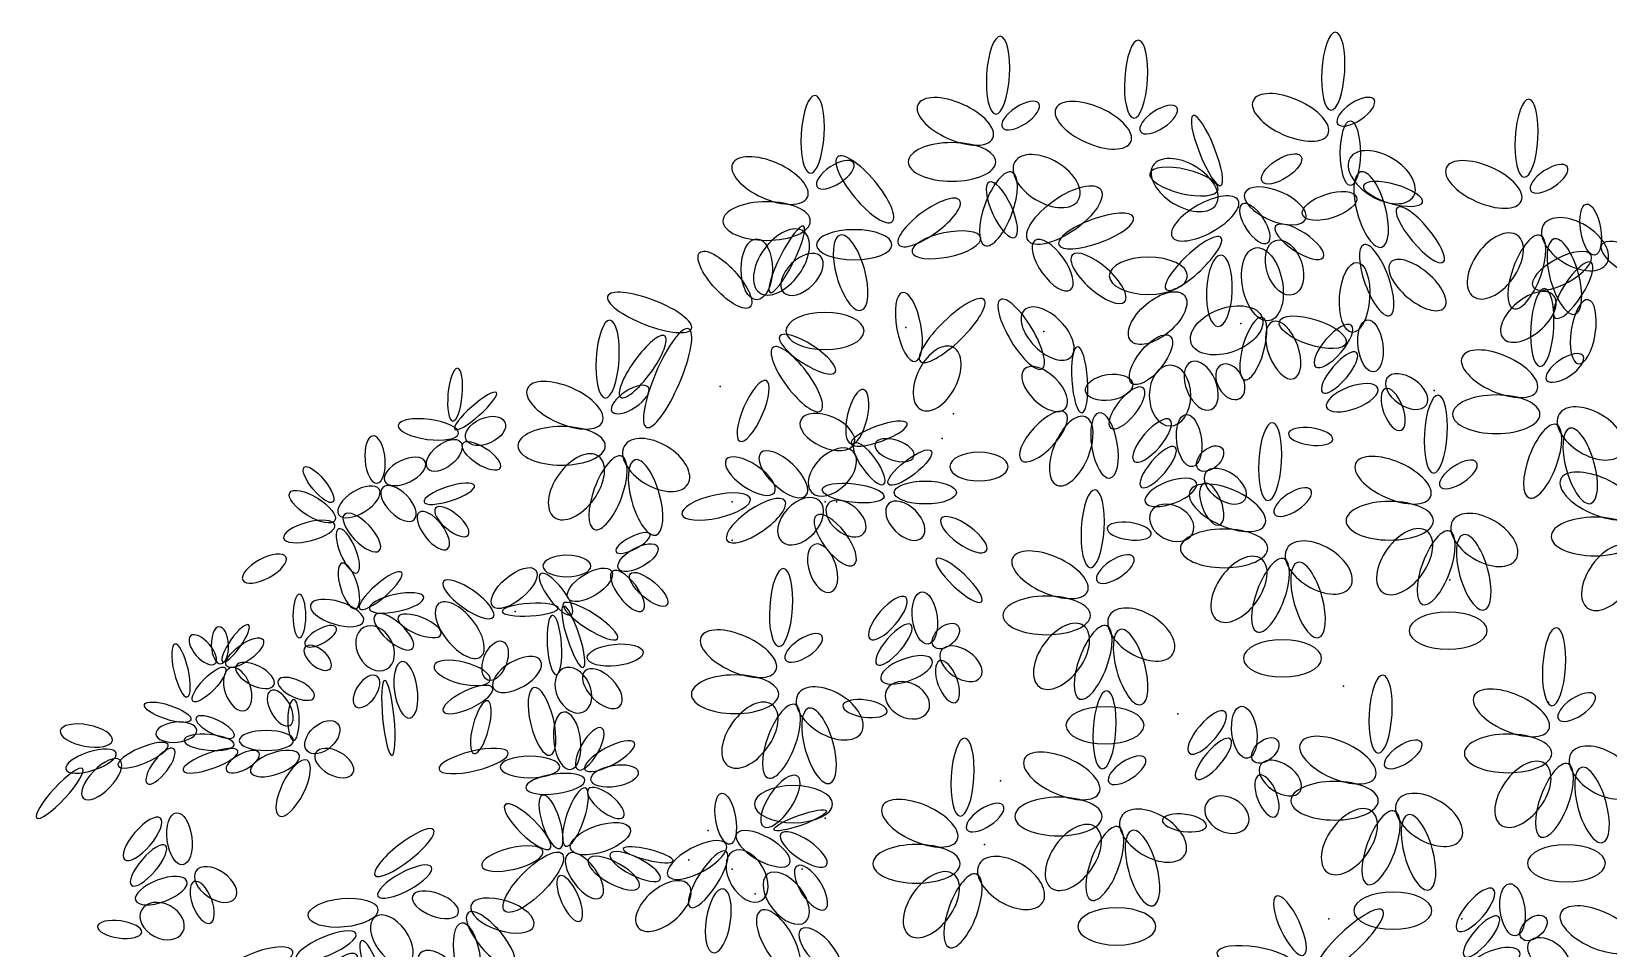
# Model space of a CAD drawing. Header units: millimetres. Extents: x 454 to 24074, y 929 to 15016.
# Drawn here: x 15132 to 16631, y 8217 to 9088 of the extents above; entities that cross this region are included whole.
import ezdxf

# ---------------------------------------------------------------- set-up
doc = ezdxf.new("R2010")
doc.units = ezdxf.units.MM
doc.layers.add('cadblocksdwg.com', color=255, linetype='Continuous')

# ---------------------------------------------------------------- blocks, each defined once
blk = doc.blocks.new('E5X', base_point=(194.294003, 228.141865))
blk.add_circle((194.984178, 228.141865), 0.690175)
blk = doc.blocks.new('Trees side 013_cad-block.com')
at = {"color": 0}
for p in [(-535.3, 5414.6), (-278.1, 5407.3), (89.4, 5422), (-880.7, 5304.4), (449.5, 5297.1), (-445.9, 5254), (-467.3, 5207.6), (-858.6, 5089.7), (-685.3, 5089.7), (-663.9, 5089.7), (-858.6, 5018.2), (478.9, 4944.4), (-1262.8, 4885.7), (280.4, 4746.1), (662.6, 4716.7), (-28.2, 4694.6), (-358.9, 4569.8), (-685.3, 4500.4), (-903.3, 4477.2), (-388.3, 4451.6), (-939.5, 4422.8), (-858.6, 4405.7), (-728.2, 4405.7), (-815.8, 4359.3), (253.3, 4313.1), (500.9, 4312.6)]:
    blk.add_point(p, dxfattribs=at)
for p, xscale, yscale, zscale, rotation in [((257.1, 5819.3), 105.4275587156292, -30.91745583561988, 105.4275587156292, 86.54872899999161), ((-367.6, 5812), 105.4275587156292, -30.91745583561988, 105.4275587156292, 86.54872899999161), ((-110.3, 5804.6), 105.4275587156292, -30.91745583561988, 105.4275587156292, 86.54872899999161), ((-713, 5701.8), 105.4275587156292, -30.91745583561988, 105.4275587156292, 86.54872899999161), ((-372.9, 5767.5), 110.7882853087476, -50.24082354750135, 110.7882853087476, 155.9976839999949), ((-115.7, 5760.2), 110.7882853087476, -50.24082354750135, 110.7882853087476, 155.9976839999949), ((251.7, 5774.9), 110.7882853087476, -50.24082354750135, 110.7882853087476, 155.9976839999949), ((269.6, 5794.2), 58.96794431248935, -25.12041177375067, 58.96794431248935, 33.50750200001044), ((-355.1, 5786.9), 58.96794431248935, -25.12041177375067, 58.96794431248935, 33.50750200001044), ((-97.8, 5779.5), 58.96794431248935, -25.12041177375067, 58.96794431248935, 33.50750200001044), ((617.2, 5694.4), 105.4275587156292, -30.91745583561988, 105.4275587156292, 86.54872899999161), ((52.1, 5678.9), 101.8537570575145, -21.25574787374717, 101.8537570575145, 111.6192300000052), ((293.3, 5678.9), 87.55850221313267, 27.05274372375243, 87.55850221313267, 90), ((292.8, 5730.4), 100.0668321224918, -57.9701995593723, 100.0668321224918, 328.8326159999966), ((-718.3, 5657.3), 110.7882853087476, -50.24082354750135, 110.7882853087476, 155.9976839999949), ((-700.5, 5676.7), 58.96794431248935, -25.12041177375067, 58.96794431248935, 33.50750200001044), ((-560.8, 5611.3), 114.362135178762, -34.78211973562338, 114.362135178762, 129.8702280000022), ((-367.6, 5723.1), 117.9359368368614, -52.1731554975031, 117.9359368368614, 180), ((-331.8, 5723.1), 100.0668321224918, -57.9701995593723, 100.0668321224918, 328.8326159999966), ((-74.6, 5715.7), 100.0668321224918, -57.9701995593723, 100.0668321224918, 328.8326159999966), ((128.9, 5686.6), 62.54179418249657, 27.05274372375243, 62.54179418249657, 32.97681300000662), ((611.8, 5650), 110.7882853087476, -50.24082354750135, 110.7882853087476, 155.9976839999949), ((-337.2, 5703.8), 105.4275587156161, -38.64678363562689, 105.4275587156161, 249.7008070000023), ((46.7, 5671.2), 94.70610552937296, -32.84978778562163, 94.70610552937296, 166.4875659999986), ((351.8, 5564.3), 105.4275587156164, -38.64678363562689, 105.4275587156164, 105.6541280000036), ((629.7, 5669.3), 58.96794431248935, -25.12041177375067, 58.96794431248935, 33.50750200001044), ((-332.1, 5582.3), 82.19777561999699, -27.05274372375243, 82.19777561999699, 114.8143589999959), ((-307.1, 5576.5), 119.7228617718677, 48.3084915974996, 119.7228617718677, 35.10345100000395), ((84.2, 5651.9), 101.8537570574895, -40.57911558562864, 101.8537570574895, 209.0802760000054), ((96.8, 5665.4), 89.34537893624454, -40.57911558562864, 89.34537893624454, 336.8061149999954), ((204, 5624.8), 76.83704902686064, 32.84978778562163, 76.83704902686064, 17.8754990000113), ((318.3, 5678.9), 82.19777562001966, 27.05274372375243, 82.19777562001966, 344.0580370000016), ((-713, 5612.9), 117.9359368368614, -52.1731554975031, 117.9359368368614, 180), ((-548.3, 5568.8), 101.8537570574988, -32.84978778562163, 101.8537570574988, 36.10355999999916), ((91.4, 5644.1), 62.54179418248668, -27.05274372375243, 62.54179418248668, 303.5807599999949), ((380.9, 5638.3), 96.49303046437112, -27.05274372375243, 96.49303046437112, 309.9870960000016), ((749, 5549.5), 69.68939749874102, 27.05274372375243, 69.68939749874102, 99.42396100000668), ((-725.5, 5593.6), 101.8537570575128, -57.9701995593723, 101.8537570575128, 234.1064379999927), ((-249.9, 5568.8), 107.2144836506285, -32.84978778562163, 107.2144836506285, 20.16644700000482), ((153.9, 5603.6), 76.83704902686655, -27.05274372375243, 76.83704902686655, 326.645658000003), ((652.9, 5605.5), 100.0668321224918, -57.9701995593723, 100.0668321224918, 328.8326159999966), ((-787.8, 5479.9), 100.0668321225012, -19.32341592374542, 100.0668321225012, 63.31703999998876), ((-560.8, 5568.8), 101.8537570574972, -40.57911558562864, 101.8537570574972, 180), ((-618.3, 5446.7), 105.4275587156164, -38.64678363562689, 105.4275587156164, 105.6541280000036), ((-523.3, 5555.2), 94.7061055293901, -32.84978778562163, 94.7061055293901, 11.78780600000329), ((-294.6, 5576.5), 82.19777561999503, -34.78211973562338, 82.19777561999503, 305.8027490000023), ((52.1, 5582.3), 101.8537570574991, -27.05274372375243, 101.8537570574991, 223.416961000001), ((153.9, 5576.5), 76.83704902687812, 48.3084915974996, 76.83704902687812, 288.3639600000004), ((604.7, 5586.2), 101.8537570575128, -57.9701995593723, 101.8537570575128, 234.1064379999927), ((647.6, 5586.2), 105.4275587156161, -38.64678363562689, 105.4275587156161, 249.7008070000023), ((711.9, 5439.4), 105.4275587156164, -38.64678363562689, 105.4275587156164, 105.6541280000036), ((761.5, 5568.8), 82.19777561999935, -32.84978778562163, 82.19777561999935, 330.5682179999954), ((-825.3, 5452.8), 100.0668321224788, 34.78211973562338, 100.0668321224788, 132.7607359999955), ((-812.8, 5466.4), 82.19777561999763, 42.51149574749434, 82.19777561999763, 90), ((-762.7, 5479.9), 69.68939749875997, -40.57911558562864, 69.68939749875997, 44.42148600000014), ((-224.9, 5549.5), 94.70610552935746, -34.78211973562338, 94.70610552935746, 318.4176069999947), ((116.4, 5563), 100.0668321224968, 54.10548744750486, 100.0668321224968, 280.9364140000049), ((318.3, 5568.8), 101.8537570575007, -32.84978778562163, 101.8537570575007, 290.1231190000082), ((368.4, 5535.9), 94.70610552936658, -42.51149574749434, 94.70610552936658, 319.7586579999945), ((741.8, 5549.5), 89.34537893623907, -34.78211973562338, 89.34537893623907, 208.3998080000044), ((-10.3, 5510.9), 105.4275587156326, -50.24082354750135, 105.4275587156326, 180), ((52.1, 5549.5), 96.4930304643649, -34.78211973562338, 96.4930304643649, 267.6289550000109), ((305.8, 5535.9), 94.70610552937322, 40.57911558562864, 94.70610552937322, 266.0077120000021), ((741.8, 5535.9), 89.34537893625793, -27.05274372375243, 89.34537893625793, 237.2922670000008), ((-934.3, 5412.3), 121.5097384950078, -34.78211973562338, 121.5097384950078, 158.784269999999), ((-15.8, 5474.1), 94.70610552938419, 48.3084915974996, 94.70610552938419, 220.066486999993), ((672.1, 5474.1), 89.34537893625344, -48.3084915974996, 89.34537893625344, 220.1922549999919), ((-541.2, 5479.9), 94.70610552936863, -32.84978778562163, 94.70610552936863, 280.4783159999946), ((-389.3, 5466.4), 119.7228617718896, -32.84978778562163, 119.7228617718896, 224.1415849999973), ((-358.9, 5466.4), 109.0014085856186, -32.84978778562163, 109.0014085856186, 301.1282209999985), ((-314.2, 5447), 89.34537893626371, -48.3084915974996, 89.34537893626371, 314.6905090000057), ((128.9, 5433.5), 101.8537570575138, 59.90253150937406, 101.8537570575138, 200.1664469999984), ((646.6, 5341.8), 105.4275587156292, -30.91745583561988, 105.4275587156292, 86.54872899999161), ((736.5, 5466.4), 87.55850221312002, -32.84978778562163, 87.55850221312002, 261.238342999995), ((-612.9, 5408.1), 105.4275587156326, -50.24082354750135, 105.4275587156326, 180), ((128.9, 5433.5), 87.5585022131273, -28.98507567375418, 87.5585022131273, 254.2811669999879), ((161.1, 5425.8), 94.70610552935912, 34.78211973562338, 94.70610552935912, 342.0260979999976), ((-1095.1, 5283), 105.4275587156292, -30.91745583561988, 105.4275587156292, 86.54872899999161), ((-984.3, 5398.7), 101.8537570575043, -27.05274372375243, 101.8537570575043, 234.2747739999927), ((-939.7, 5412.3), 144.7395698024924, -34.78211973562338, 144.7395698024924, 246.8871049999996), ((-769.9, 5398.7), 89.34537893626336, -27.05274372375243, 89.34537893626336, 326.8589540000087), ((-42.6, 5398.7), 82.19777561999278, 34.78211973562338, 82.19777561999278, 231.0220930000135), ((148.6, 5425.8), 82.1977756200084, -40.57911558562864, 82.1977756200084, 290.2991929999978), ((295.1, 5418.8), 73.97798841561206, -26.66627733375208, 73.97798841561206, 229.272766000008), ((336.9, 5331.9), 70.76158138687848, 33.62272056562233, 70.76158138687848, 97.09590300000882), ((-782.4, 5377.5), 107.2144836506071, -32.84978778562163, 107.2144836506071, 306.8793999999959), ((-446.5, 5377.5), 94.70610552937731, -54.10548744750486, 94.70610552937731, 242.5181199999979), ((-207, 5255.7), 89.34537893624898, -21.25574787374717, 89.34537893624898, 93.7790520000099), ((241.5, 5293.6), 70.76158138688423, -23.18807982374892, 70.76158138688423, 49.51578400000314), ((641.2, 5297.3), 110.7882853087476, -50.24082354750135, 110.7882853087476, 155.9976839999949), ((-314.2, 5336.9), 76.83704902688041, -40.57911558562864, 76.83704902688041, 315.8584150000102), ((-3.3, 5350.4), 69.68939749875209, -40.57911558562864, 69.68939749875209, 292.8876729999994), ((52.1, 5344.6), 51.82034099625008, -34.78211973562338, 51.82034099625008, 299.4715600000097), ((659.1, 5316.7), 58.96794431248935, -25.12041177375067, 58.96794431248935, 33.50750200001044), ((-1379.2, 5240.3), 71.4763224337512, -19.32341592374542, 71.4763224337512, 84.96693000001129), ((-1100.5, 5238.6), 110.7882853087476, -50.24082354750135, 110.7882853087476, 155.9976839999949), ((-794.9, 5315.6), 89.34537893625888, -27.05274372375243, 89.34537893625888, 246.4333049999948), ((-112.3, 5309.8), 64.32867090561533, 34.78211973562338, 64.32867090561533, 188.7818539999935), ((-42.6, 5344.6), 82.19777561999763, -56.03786760937055, 82.19777561999763, 270), ((249, 5265.8), 73.97798841564617, -30.14452305561917, 73.97798841564617, 20.5648449999995), ((361.6, 5320.3), 64.3286709056255, -38.26031724562654, 64.3286709056255, 325.5266969999992), ((-1375.7, 5224.8), 75.05012409186588, -15.45870381187797, 75.05012409186588, 41.41823500000312), ((-1082.6, 5257.9), 58.96794431248935, -25.12041177375067, 58.96794431248935, 33.50750200001044), ((-637.1, 5198), 75.05012409188224, -27.05274372375243, 75.05012409188224, 76.98279399999743), ((-92.7, 5302.1), 69.6893974987548, -27.05274372375243, 69.6893974987548, 231.0220929999998), ((358.4, 5300.5), 60.04012820061703, -26.66627733375208, 60.04012820061703, 290.7969340000035), ((448.2, 5143.4), 105.4275587156292, -30.91745583561988, 105.4275587156292, 86.54872899999161), ((-1354.2, 5205.5), 57.18106758937439, 34.78211973562338, 57.18106758937439, 24.48077000000523), ((-631.7, 5198), 78.62397396188592, -42.51149574749434, 78.62397396188592, 156.0757200000029), ((-237.4, 5255.7), 87.55850221312276, -34.78211973562338, 87.55850221312276, 227.2392640000065), ((-199.9, 5248), 100.0668321224947, -48.3084915974996, 100.0668321224947, 247.1123270000041), ((646.6, 5252.9), 117.9359368368614, -52.1731554975031, 117.9359368368614, 180), ((682.3, 5252.9), 100.0668321224918, -57.9701995593723, 100.0668321224918, 328.8326159999966), ((-1368.5, 5217.1), 82.19777561999202, -27.05274372375243, 82.19777561999202, 172.3017939999929), ((-637.1, 5198), 80.41085068501823, -21.25574787374717, 80.41085068501823, 19.82232900000272), ((-174.9, 5255.7), 89.34537893625203, -34.78211973562338, 89.34537893625203, 279.4673049999955), ((-42.9, 5242.5), 73.97798841561206, -26.66627733375208, 73.97798841561206, 229.272766000008), ((-1.1, 5155.5), 70.76158138687848, 33.62272056562233, 70.76158138687848, 97.09590300000882), ((139.5, 5092), 105.4275587156292, -30.91745583561988, 105.4275587156292, 86.54872899999161), ((178.3, 5217.1), 60.04012820063404, -23.18807982374892, 60.04012820063404, 352.3017939999917), ((677, 5233.6), 105.4275587156161, -38.64678363562689, 105.4275587156161, 249.7008070000023), ((741.3, 5086.7), 105.4275587156164, -38.64678363562689, 105.4275587156164, 105.6541280000036), ((-1520.4, 5124.3), 64.32867090561801, -27.05274372375243, 64.32867090561801, 94.80539100001846), ((-1425.7, 5151.4), 57.1810675893698, 30.91745583561988, 57.1810675893698, 39.04345199999846), ((-1361.4, 5197.8), 60.75486924748654, -23.18807982374892, 60.75486924748654, 327.5391449999874), ((-1095.1, 5194.1), 117.9359368368614, -52.1731554975031, 117.9359368368614, 180), ((-1059.4, 5194.1), 100.0668321224918, -57.9701995593723, 100.0668321224918, 328.8326159999966), ((-710.3, 5107.1), 78.62397396186064, -48.3084915974996, 78.62397396186064, 44.74885800000099), ((-576.3, 5122.6), 67.90252077563856, -21.25574787374717, 67.90252077563856, 125.3353380000083), ((-592.4, 5198), 55.39414265436865, -27.05274372375243, 55.39414265436865, 341.7152099999913), ((-96.5, 5117.3), 70.76158138688423, -23.18807982374892, 70.76158138688423, 49.51578400000314), ((9.6, 5150.9), 42.88581274499978, 26.66627733375208, 42.88581274499978, 41.01712199998616), ((-1506.1, 5128.2), 60.7548692474799, -30.91745583561988, 60.7548692474799, 25.66971100000257), ((-1107.6, 5174.8), 101.8537570575128, -57.9701995593723, 101.8537570575128, 234.1064379999927), ((-1064.7, 5174.8), 105.4275587156161, -38.64678363562689, 105.4275587156161, 249.7008070000023), ((-1000.4, 5027.9), 105.4275587156164, -38.64678363562689, 105.4275587156164, 105.6541280000036), ((-780, 5107.1), 78.62397396187127, -32.84978778562163, 78.62397396187127, 145.5935899999934), ((-721.1, 5101.3), 83.98470055499462, -36.71445168562514, 83.98470055499462, 136.5830389999882), ((-567.4, 5122.6), 73.26324736873579, 21.25574787374717, 73.26324736873579, 37.82507200000959), ((442.8, 5099), 110.7882853087476, -50.24082354750135, 110.7882853087476, 155.9976839999949), ((460.7, 5118.3), 58.96794431248935, -25.12041177375067, 58.96794431248935, 33.50750200001044), ((-1602.6, 5089.6), 60.75486924749079, 19.32341592374542, 60.75486924749079, 129.5450899999907), ((-89, 5089.4), 73.97798841564617, -30.14452305561917, 73.97798841564617, 20.5648449999995), ((23.6, 5143.9), 64.3286709056255, -38.26031724562654, 64.3286709056255, 325.5266969999992), ((825, 5069.6), 110.7882853087476, -50.24082354750135, 110.7882853087476, 155.9976839999949), ((-1599, 5054.8), 71.47632243373135, 27.05274372375243, 71.47632243373135, 148.2866049999984), ((-1591.9, 5066.4), 64.3286709056255, -30.91745583561988, 64.3286709056255, 31.71339500000941), ((-1509.7, 5116.6), 60.75486924751389, -30.91745583561988, 60.75486924751389, 314.4952460000097), ((-1432.8, 5089.6), 71.47632243375818, -19.32341592374542, 71.47632243375818, 17.97390200000239), ((-824.7, 5095.5), 94.70610552937013, -30.91745583561988, 94.70610552937013, 192.8253899999976), ((-696, 5091.7), 75.05012409188427, -48.3084915974996, 75.05012409188427, 227.239264000001), ((-690.7, 5112.9), 83.9847005550059, 25.12041177375067, 83.9847005550059, 353.2719400000053), ((-191.2, 4967.1), 105.4275587156292, -30.91745583561988, 105.4275587156292, 86.54872899999161), ((134.2, 5047.6), 110.7882853087476, -50.24082354750135, 110.7882853087476, 155.9976839999949), ((20.3, 5124.2), 60.04012820061703, -26.66627733375208, 60.04012820061703, 290.7969340000035), ((152, 5066.9), 58.96794431248935, -25.12041177375067, 58.96794431248935, 33.50750200001044), ((-1411.4, 5078), 57.18106758938062, -23.18807982374892, 57.18106758938062, 320.3391080000126), ((-760.4, 5091.7), 94.70610552937245, -32.84978778562163, 94.70610552937245, 214.5340209999952), ((-680, 5085.9), 62.54179418249497, -38.64678363562689, 62.54179418249497, 320.7293890000039), ((-567.4, 5085.9), 64.32867090561429, -38.64678363562689, 64.32867090561429, 315.0515069999945), ((-78.3, 5070.9), 63.25653522936001, -46.37615964749784, 63.25653522936001, 332.3790999999956), ((448.2, 5054.5), 117.9359368368614, -52.1731554975031, 117.9359368368614, 180), ((483.9, 5054.5), 100.0668321224918, -57.9701995593723, 100.0668321224918, 328.8326159999966), ((-1599, 5047), 71.47632243375602, -25.12041177375067, 71.47632243375602, 194.6291859999984), ((-1581.2, 5066.4), 67.90252077564105, -27.05274372375243, 67.90252077564105, 313.8823270000043), ((-1441.8, 5070.2), 62.54179418250236, -27.05274372375243, 62.54179418250236, 307.8393449999928), ((-701.4, 5064.6), 83.98470055499476, -32.84978778562163, 83.98470055499476, 307.111290000001), ((-469.1, 5058.8), 75.0501240918657, -27.05274372375243, 75.0501240918657, 324.2112279999856), ((-159.8, 5040.7), 60.04012820063404, -23.18807982374892, 60.04012820063404, 352.3017939999917), ((435.7, 5035.2), 101.8537570575128, -57.9701995593723, 101.8537570575128, 234.1064379999927), ((830.3, 5025.2), 117.9359368368614, -52.1731554975031, 117.9359368368614, 180), ((-1591.9, 5039.3), 64.32867090563123, -21.25574787374717, 64.32867090563123, 292.6665680000082), ((-1075, 4996.8), 51.37360976249375, -16.90795277437928, 51.37360976249375, 27.43228800001141), ((139.5, 5003.1), 117.9359368368614, -52.1731554975031, 117.9359368368614, 180), ((175.3, 5003.1), 100.0668321224918, -57.9701995593723, 100.0668321224918, 328.8326159999966), ((478.5, 5035.2), 105.4275587156161, -38.64678363562689, 105.4275587156161, 249.7008070000023), ((542.9, 4888.4), 105.4275587156164, -38.64678363562689, 105.4275587156164, 105.6541280000036), ((817.8, 5005.8), 101.8537570575128, -57.9701995593723, 101.8537570575128, 234.1064379999927), ((-1690.2, 4987.1), 66.11559584063595, -27.05274372375243, 66.11559584063595, 208.399807999989), ((-1070.5, 4965.4), 60.30813801376497, 26.56966073625199, 60.30813801376497, 29.21995499999701), ((-705, 5010.5), 67.9025207756169, -36.71445168562514, 67.9025207756169, 288.5861649999929), ((-196.5, 4922.7), 110.7882853087476, -50.24082354750135, 110.7882853087476, 155.9976839999949), ((-178.7, 4942), 58.96794431248935, -25.12041177375067, 58.96794431248935, 33.50750200001044), ((127, 4983.8), 101.8537570575128, -57.9701995593723, 101.8537570575128, 234.1064379999927), ((-1559.7, 4890.5), 64.32867090563327, -23.18807982374892, 64.32867090563327, 107.1317060000144), ((-1552.6, 4890.5), 75.05012409189432, -19.32341592374542, 75.05012409189432, 40.86340599999426), ((-1305.1, 4895.4), 75.94358655937658, 33.81595376062251, 75.94358655937658, 40.0664870000022), ((-1121.9, 4970.2), 64.77540213939392, -28.98507567375418, 64.77540213939392, 180), ((-1164.4, 4909.8), 69.24266626498778, 31.40053882312031, 69.24266626498778, 31.90709200000191), ((-1081.7, 4960.6), 67.00905830810846, -26.56966073625199, 67.00905830810846, 307.3767179999896), ((-1048.2, 4955.7), 64.77540213937259, 24.1542457987498, 64.77540213937259, 319.5117249999929), ((-771.8, 4820.2), 105.4275587156292, -30.91745583561988, 105.4275587156292, 86.54872899999161), ((-478, 4983.5), 83.98470055500562, -21.25574787374717, 83.98470055500562, 316.4200270000123), ((169.9, 4983.8), 105.4275587156161, -38.64678363562689, 105.4275587156161, 249.7008070000023), ((234.2, 4836.9), 105.4275587156164, -38.64678363562689, 105.4275587156164, 105.6541280000036), ((-1396.7, 4941.2), 82.64450685375454, -26.56966073625199, 82.64450685375454, 324.6826139999961), ((-1215.7, 4955.7), 69.24266626499278, -21.73883086124761, 69.24266626499278, 307.3767180000023), ((-1665.1, 4836.4), 58.96794431249873, -17.39103576187972, 58.96794431249873, 90), ((-1545.4, 4867.3), 75.05012409186573, -30.91745583561988, 75.05012409186573, 162.8305349999967), ((-1534.7, 4890.5), 75.05012409188615, -23.18807982374892, 75.05012409188615, 12.2038209999965), ((-1405.6, 4900.2), 91.57903510500833, -43.47766172249521, 91.57903510500833, 308.5303869999963), ((-1173.3, 4900.2), 87.11177097936424, -21.73883086124761, 87.11177097936424, 327.0231869999993), ((-535.3, 4911.9), 73.97798841561206, -26.66627733375208, 73.97798841561206, 229.272766000008), ((-493.5, 4824.9), 70.76158138687848, 33.62272056562233, 70.76158138687848, 97.09590300000882), ((-191.2, 4878.2), 117.9359368368614, -52.1731554975031, 117.9359368368614, 180), ((-155.4, 4878.2), 100.0668321224918, -57.9701995593723, 100.0668321224918, 328.8326159999966), ((-1524, 4878.9), 67.90252077562718, -27.05274372375243, 67.90252077562718, 318.3132019999921), ((-1481.1, 4875.1), 62.54179418250166, -23.18807982374892, 62.54179418250166, 337.7469189999924), ((-1287.2, 4885.7), 75.94358655939355, -16.90795277437928, 75.94358655939355, 3.438029999996242), ((-1193.4, 4878.4), 80.41085068500618, -19.32341592374542, 80.41085068500618, 273.6490990000007), ((-1173.3, 4895.4), 87.11177097937522, -16.90795277437928, 87.11177097937522, 288.0755510000045), ((-203.7, 4858.9), 101.8537570575128, -57.9701995593723, 101.8537570575128, 234.1064379999927), ((548.2, 4849.7), 105.4275587156326, -50.24082354750135, 105.4275587156326, 180), ((-1822.4, 4788.1), 50.03341606124542, -23.18807982374892, 50.03341606124542, 131.1327839999813), ((-1811.7, 4788.1), 50.03341606124614, -23.18807982374892, 50.03341606124614, 92.46283499998557), ((-1808.1, 4792), 60.75486924749688, -15.45870381187797, 60.75486924749688, 54.83291800001066), ((-1654.4, 4822.9), 48.24653933812488, -19.32341592374542, 48.24653933812488, 29.5289929999912), ((-1545.4, 4855.7), 64.3286709056354, -48.3084915974996, 64.3286709056354, 298.803941999999), ((-777.1, 4775.7), 110.7882853087476, -50.24082354750135, 110.7882853087476, 155.9976839999949), ((-759.2, 4795.1), 58.96794431248935, -25.12041177375067, 58.96794431248935, 33.50750200001044), ((-588.9, 4786.7), 70.76158138688423, -23.18807982374892, 70.76158138688423, 49.51578400000314), ((-482.8, 4820.3), 42.88581274499978, 26.66627733375208, 42.88581274499978, 41.01712199998616), ((-160.8, 4858.9), 105.4275587156161, -38.64678363562689, 105.4275587156161, 249.7008070000023), ((-96.5, 4712), 105.4275587156164, -38.64678363562689, 105.4275587156164, 105.6541280000036), ((668.6, 4710), 105.4275587156292, -30.91745583561988, 105.4275587156292, 86.54872899999161), ((-1874.2, 4726.3), 73.26324736874264, -19.32341592374542, 73.26324736874264, 103.0172060000097), ((-1800.9, 4784.2), 60.75486924748528, 23.18807982374892, 60.75486924748528, 35.78877200001281), ((-1654.4, 4819), 44.67268946811076, -23.18807982374892, 44.67268946811076, 319.7586579999814), ((-1314, 4757.7), 55.8408738881358, 31.40053882312031, 55.8408738881358, 69.15444299999615), ((-1128.6, 4798.7), 75.94358655938065, 28.98507567375418, 75.94358655938065, 6.171909000006931), ((-468.8, 4813.3), 64.3286709056255, -38.26031724562654, 64.3286709056255, 325.5266969999992), ((239.6, 4798.3), 105.4275587156326, -50.24082354750135, 105.4275587156326, 180), ((-1863.5, 4718.5), 62.54179418250197, 19.32341592374542, 62.54179418250197, 45.8436900000095), ((-1783.1, 4784.2), 57.18106758938799, -27.05274372375243, 57.18106758938799, 333.0289960000057), ((-1473.9, 4792), 76.83704902688072, -30.91745583561988, 76.83704902688072, 277.8971469999945), ((-1309.5, 4757.7), 78.17724272813774, -28.98507567375418, 78.17724272813774, 165.7243599999986), ((-1215.7, 4793.9), 73.70997860248885, -36.2313686981247, 73.70997860248885, 210.5341279999982), ((-1173.3, 4779.4), 64.77540213937634, -45.8930766599974, 64.77540213937634, 294.8143589999815), ((-1133.1, 4774.6), 67.00905830813484, -36.2313686981247, 67.00905830813484, 314.8814899999961), ((-581.4, 4758.8), 73.97798841564617, -30.14452305561917, 73.97798841564617, 20.5648449999995), ((-472, 4793.6), 60.04012820061703, -26.66627733375208, 60.04012820061703, 290.7969340000035), ((-1793.8, 4780.4), 60.75486924749313, -34.78211973562338, 60.75486924749313, 289.1253579999879), ((-1704.4, 4757.2), 53.60721771938818, -23.18807982374892, 53.60721771938818, 334.6808430000138), ((-1520.4, 4764.9), 50.03341606124388, -27.05274372375243, 50.03341606124388, 235.2566209999929), ((-771.8, 4731.3), 117.9359368368614, -52.1731554975031, 117.9359368368614, 180), ((-736, 4731.3), 100.0668321224918, -57.9701995593723, 100.0668321224918, 328.8326159999966), ((-570.7, 4740.3), 63.25653522936001, -46.37615964749784, 63.25653522936001, 332.3790999999956), ((345.3, 4621.8), 105.4275587156292, -30.91745583561988, 105.4275587156292, 86.54872899999161), ((-1718.7, 4737.9), 53.60721771937644, -27.05274372375243, 53.60721771937644, 299.0233900000001), ((-1506.1, 4757.2), 101.8537570574913, -15.45870381187797, 101.8537570574913, 275.5597040000048), ((-1305.1, 4743.2), 73.70997860248981, -24.1542457987498, 73.70997860248981, 205.4455919999955), ((-1197.9, 4617.6), 93.81269127373743, -31.40053882312031, 93.81269127373743, 103.42214499999), ((-784.3, 4712), 101.8537570575128, -57.9701995593723, 101.8537570575128, 234.1064379999927), ((-169.1, 4592.4), 105.4275587156292, -30.91745583561988, 105.4275587156292, 86.54872899999161), ((663.3, 4665.5), 110.7882853087476, -50.24082354750135, 110.7882853087476, 155.9976839999949), ((681.1, 4684.9), 58.96794431248935, -25.12041177375067, 58.96794431248935, 33.50750200001044), ((-1867.1, 4683.8), 66.11559584063544, 19.32341592374542, 66.11559584063544, 162.0260980000076), ((-1675.9, 4645.1), 55.39414265438381, -15.45870381187797, 55.39414265438381, 90), ((-1314, 4719), 73.70997860249742, -21.73883086124761, 73.70997860249742, 255.200027999986), ((-741.4, 4712), 105.4275587156161, -38.64678363562689, 105.4275587156161, 249.7008070000023), ((-677, 4565.1), 105.4275587156164, -38.64678363562689, 105.4275587156164, 105.6541280000036), ((-652.2, 4710.1), 60.04012820063404, -23.18807982374892, 60.04012820063404, 352.3017939999917), ((-91.1, 4673.4), 105.4275587156326, -50.24082354750135, 105.4275587156326, 180), ((60, 4698.8), 73.97798841561206, -26.66627733375208, 73.97798841561206, 229.272766000008), ((101.8, 4611.9), 70.76158138687848, 33.62272056562233, 70.76158138687848, 97.09590300000882), ((-2013.6, 4645.1), 71.47632243374748, -28.98507567375418, 71.47632243374748, 169.3489450000027), ((-1856.3, 4664.4), 55.39414265439473, -27.05274372375243, 55.39414265439473, 185.6145889999954), ((-1786.6, 4652.8), 57.18106758936432, -19.32341592374542, 57.18106758936432, 153.8240519999848), ((-1650.8, 4625.8), 55.39414265437022, 34.78211973562338, 55.39414265437022, 41.82667300000912), ((-1159.9, 4591), 78.17724272812691, -36.2313686981247, 78.17724272812691, 96.59368499999452), ((-1146.5, 4591), 64.77540213937098, -24.1542457987498, 64.77540213937098, 59.79021800000456), ((-1909.9, 4637.4), 73.26324736873184, -21.25574787374717, 73.26324736873184, 203.0172770000014), ((-1786.6, 4637.4), 67.90252077562536, -21.25574787374717, 67.90252077562536, 174.8506650000022), ((-1675.9, 4645.1), 73.26324736876813, -27.05274372375243, 73.26324736876813, 180), ((-1133.1, 4591), 75.94358655937474, -24.1542457987498, 75.94358655937474, 28.39980799999992), ((-433.7, 4504.3), 105.4275587156292, -30.91745583561988, 105.4275587156292, 86.54872899999161), ((6.4, 4573.6), 70.76158138688423, -23.18807982374892, 70.76158138688423, 49.51578400000314), ((112.5, 4607.2), 42.88581274499978, 26.66627733375208, 42.88581274499978, 41.01712199998616), ((339.9, 4577.4), 110.7882853087476, -50.24082354750135, 110.7882853087476, 155.9976839999949), ((357.8, 4596.7), 58.96794431248935, -25.12041177375067, 58.96794431248935, 33.50750200001044), ((668.6, 4621.1), 117.9359368368614, -52.1731554975031, 117.9359368368614, 180), ((704.4, 4621.1), 100.0668321224918, -57.9701995593723, 100.0668321224918, 328.8326159999966), ((-2006.4, 4621.9), 71.47632243375818, -25.12041177375067, 71.47632243375818, 197.9739020000024), ((-1999.3, 4608.4), 71.47632243376032, -30.91745583561988, 71.47632243376032, 226.1600499999944), ((-1899.2, 4629.7), 58.96794431249802, -21.25574787374717, 58.96794431249802, 232.7089510000086), ((-1779.5, 4625.8), 78.62397396186711, -21.25574787374717, 78.62397396186711, 199.8223290000033), ((-1740.2, 4621.9), 50.03341606125765, -21.25574787374717, 50.03341606125765, 208.3998079999938), ((-1665.1, 4618.1), 69.68939749875499, -28.98507567375418, 69.68939749875499, 199.2829310000064), ((-1650.8, 4608.4), 83.98470055499104, -30.91745583561988, 83.98470055499104, 243.5296390000097), ((-1634.8, 4621.9), 57.18106758937228, -32.84978778562163, 57.18106758937228, 331.6001919999982), ((-1276, 4622.4), 96.04629923062011, -26.56966073625199, 96.04629923062011, 193.5124340000012), ((-1180, 4595.8), 80.41085068499797, -28.98507567375418, 80.41085068499797, 180), ((-174.5, 4548), 110.7882853087476, -50.24082354750135, 110.7882853087476, 155.9976839999949), ((-156.6, 4567.3), 58.96794431248935, -25.12041177375067, 58.96794431248935, 33.50750200001044), ((126.4, 4600.3), 64.3286709056255, -38.26031724562654, 64.3286709056255, 325.5266969999992), ((656.1, 4601.8), 101.8537570575128, -57.9701995593723, 101.8537570575128, 234.1064379999927), ((-2069, 4592.9), 91.1323038712532, -19.32341592374542, 91.1323038712532, 227.2392639999967), ((-1133.1, 4571.7), 80.41085068500925, -26.56966073625199, 80.41085068500925, 187.6982059999964), ((-1121.9, 4571.7), 64.77540213939224, 28.98507567375418, 64.77540213939224, 9.445630999992963), ((-800.3, 4484.7), 82.1977756200034, -32.84978778562163, 82.1977756200034, 56.19223600000353), ((123.2, 4580.6), 60.04012820061703, -26.66627733375208, 60.04012820061703, 290.7969340000035), ((699, 4601.8), 105.4275587156161, -38.64678363562689, 105.4275587156161, 249.7008070000023), ((763.3, 4454.9), 105.4275587156164, -38.64678363562689, 105.4275587156164, 105.6541280000036), ((-1168.8, 4448.5), 82.6445068537557, -24.1542457987498, 82.6445068537557, 71.41383499998842), ((-1126.4, 4554.8), 60.30813801375255, -24.1542457987498, 60.30813801375255, 321.3043080000003), ((-671.7, 4526.5), 105.4275587156326, -50.24082354750135, 105.4275587156326, 180), ((24.6, 4527.2), 63.25653522936001, -46.37615964749784, 63.25653522936001, 332.3790999999956), ((345.3, 4532.9), 117.9359368368614, -52.1731554975031, 117.9359368368614, 180), ((381, 4532.9), 100.0668321224918, -57.9701995593723, 100.0668321224918, 328.8326159999966), ((-1197.9, 4443.7), 84.87811481062062, -24.1542457987498, 84.87811481062062, 135.7767139999918), ((-1180, 4443.7), 75.94358655936408, -24.1542457987498, 75.94358655936408, 107.8302839999904), ((-862.8, 4451.9), 69.68939749874102, 27.05274372375243, 69.68939749874102, 99.42396100000668), ((-439.1, 4459.8), 110.7882853087476, -50.24082354750135, 110.7882853087476, 155.9976839999949), ((-421.2, 4479.1), 58.96794431248935, -25.12041177375067, 58.96794431248935, 33.50750200001044), ((-169.1, 4503.5), 117.9359368368614, -52.1731554975031, 117.9359368368614, 180), ((-133.4, 4503.5), 100.0668321224918, -57.9701995593723, 100.0668321224918, 328.8326159999966), ((332.8, 4513.6), 101.8537570575128, -57.9701995593723, 101.8537570575128, 234.1064379999927), ((-1924.2, 4500.5), 73.97798841561206, -26.66627733375208, 73.97798841561206, 229.272766000008), ((-1882.4, 4413.5), 70.76158138687848, 33.62272056562233, 70.76158138687848, 97.09590300000882), ((-1159.9, 4443.7), 84.87811481062074, 36.2313686981247, 84.87811481062074, 18.50617300000295), ((-780.6, 4478.9), 75.05012409188915, 13.52637186187621, 75.05012409188915, 19.82232900000361), ((-181.6, 4484.2), 101.8537570575128, -57.9701995593723, 101.8537570575128, 234.1064379999927), ((-56.9, 4497.1), 60.04012820063404, -23.18807982374892, 60.04012820063404, 352.3017939999917), ((375.7, 4513.6), 105.4275587156161, -38.64678363562689, 105.4275587156161, 249.7008070000023), ((440, 4366.7), 105.4275587156164, -38.64678363562689, 105.4275587156164, 105.6541280000036), ((-1524, 4393.9), 100.0668321224855, -25.12041177375067, 100.0668321224855, 37.98990600000139), ((-870, 4451.9), 89.34537893623907, -34.78211973562338, 89.34537893623907, 208.3998080000044), ((-850.3, 4471.2), 82.19777561999935, -32.84978778562163, 82.19777561999935, 330.5682179999954), ((-768.1, 4471.2), 75.05012409187049, -27.05274372375243, 75.05012409187049, 325.6222910000013), ((-138.8, 4484.2), 105.4275587156161, -38.64678363562689, 105.4275587156161, 249.7008070000023), ((-74.4, 4337.4), 105.4275587156164, -38.64678363562689, 105.4275587156164, 105.6541280000036), ((-1977.9, 4375.3), 70.76158138688423, -23.18807982374892, 70.76158138688423, 49.51578400000314), ((-1211.3, 4438.8), 84.8781148106167, -28.98507567375418, 84.8781148106167, 193.5124339999964), ((-1282.7, 4327.7), 109.4481398193819, 36.2313686981247, 109.4481398193819, 44.94849299999677), ((-1164.4, 4434), 73.70997860249466, -33.81595376062251, 73.70997860249466, 306.7139739999874), ((-1126.4, 4424.3), 78.17724272813872, -28.98507567375418, 78.17724272813872, 330.8787690000122), ((-1086.2, 4434), 75.94358655935892, -24.1542457987498, 75.94358655935892, 333.0289959999998), ((-1061.6, 4443.7), 69.2426662650108, -14.49253783687709, 69.2426662650108, 346.1162379999939), ((-870, 4438.4), 89.34537893625793, -27.05274372375243, 89.34537893625793, 237.2922670000008), ((-857.5, 4438.4), 76.83704902687708, -48.3084915974996, 76.83704902687708, 300.2416310000149), ((-433.7, 4415.4), 117.9359368368614, -52.1731554975031, 117.9359368368614, 180), ((-398, 4415.4), 100.0668321224918, -57.9701995593723, 100.0668321224918, 328.8326159999966), ((768.7, 4416.3), 105.4275587156326, -50.24082354750135, 105.4275587156326, 180), ((-1857.8, 4401.9), 64.3286709056255, -38.26031724562654, 64.3286709056255, 325.5266969999992), ((-1518.6, 4355.3), 82.19777561998797, -25.12041177375067, 82.19777561998797, 28.39980800001242), ((-793.1, 4395.8), 82.19777562001252, -46.37615964749784, 82.19777562001252, 308.4014910000008), ((-737.7, 4411.3), 69.68939749876536, -28.98507567375418, 69.68939749876536, 302.7530160000093), ((-446.2, 4396.1), 101.8537570575128, -57.9701995593723, 101.8537570575128, 234.1064379999927), ((-1970.3, 4347.4), 73.97798841564617, -30.14452305561917, 73.97798841564617, 20.5648449999995), ((-1861, 4382.2), 60.04012820061703, -26.66627733375208, 60.04012820061703, 290.7969340000035), ((-1180, 4392.9), 67.00905830812859, -24.1542457987498, 67.00905830812859, 293.8581780000008), ((-939.7, 4376.5), 89.34537893625344, -48.3084915974996, 89.34537893625344, 220.1922549999919), ((-403.3, 4396.1), 105.4275587156161, -38.64678363562689, 105.4275587156161, 249.7008070000023), ((559.7, 4368.2), 73.97798841561206, -26.66627733375208, 73.97798841561206, 229.272766000008), ((601.5, 4281.3), 70.76158138687848, 33.62272056562233, 70.76158138687848, 97.09590300000882), ((-1959.6, 4328.9), 63.25653522936001, -46.37615964749784, 63.25653522936001, 332.3790999999956), ((-1518.6, 4330.1), 94.70610552937589, 38.64678363562689, 94.70610552937589, 185.1493349999942), ((-1454.3, 4355.3), 66.1155958406165, -30.91745583561988, 66.1155958406165, 339.1958679999903), ((-1345.3, 4337.9), 89.34537893625097, -40.57911558562864, 89.34537893625097, 342.124500999996), ((-875.3, 4368.8), 87.55850221312002, -32.84978778562163, 87.55850221312002, 261.238342999995), ((206.2, 4245.3), 87.55850221313506, -27.05274372375243, 87.55850221313506, 114.8143590000086), ((445.4, 4328.1), 105.4275587156326, -50.24082354750135, 105.4275587156326, 180), ((825, 4261.5), 110.7882853087476, -50.24082354750135, 110.7882853087476, 155.9976839999949), ((-1524, 4316.6), 76.83704902689253, -44.44382769749609, 76.83704902689253, 305.8935620000052), ((-1350.6, 4324.3), 94.70610552938864, -32.84978778562163, 94.70610552938864, 310.1752740000039), ((-805.6, 4328.2), 94.70610552937029, -40.57911558562864, 94.70610552937029, 300.3292720000002), ((-69.1, 4298.7), 105.4275587156326, -50.24082354750135, 105.4275587156326, 180), ((229.5, 4212.5), 123.2966634299935, -30.91745583561988, 123.2966634299935, 43.23877300000278), ((506.1, 4243), 70.76158138688423, -23.18807982374892, 70.76158138688423, 49.51578400000314), ((612.2, 4276.6), 42.88581274499978, 26.66627733375208, 42.88581274499978, 41.01712199998616), ((-2041.1, 4298.7), 60.04012820063404, -23.18807982374892, 60.04012820063404, 352.3017939999917), ((-1559.7, 4285.7), 87.55850221310504, -25.12041177375067, 87.55850221310504, 203.0740559999992), ((-1363.1, 4305), 87.55850221311927, -34.78211973562338, 87.55850221311927, 279.8972719999882), ((-730.6, 4293.4), 75.05012409188427, -32.84978778562163, 75.05012409188427, 312.760735999999), ((626.2, 4269.7), 64.3286709056255, -38.26031724562654, 64.3286709056255, 325.5266969999992), ((-1677.6, 4252.9), 94.7061055293746, -30.91745583561988, 94.7061055293746, 199.8223290000033), ((-1559.7, 4247.1), 94.70610552935585, 30.91745583561988, 94.70610552935585, 227.239264000006), ((-1549, 4272.2), 89.3453789362399, -19.32341592374542, 89.3453789362399, 289.7796180000013), ((-1440, 4249), 76.83704902688041, -40.57911558562864, 76.83704902688041, 315.8584150000102), ((188.4, 4226), 105.4275587156457, -32.84978778562163, 105.4275587156457, 170.7864089999982), ((513.6, 4215.2), 73.97798841564617, -30.14452305561917, 73.97798841564617, 20.5648449999995)]:
    blk.add_blockref('E5X', p, dxfattribs=dict(at, xscale=xscale, yscale=yscale, zscale=zscale, rotation=rotation))
for p, xscale, yscale, zscale in [((-453, 5155.4), 78.62397396186225, -38.64678363562689, 78.62397396186225), ((-556.7, 5107.1), 83.98470055499729, 30.91745583561988, 83.98470055499729)]:
    blk.add_blockref('E5X', p, dxfattribs=dict(at, xscale=xscale, yscale=yscale, zscale=zscale))

msp = doc.modelspace()

# ---------------------------------------------------------------- block references
at = {"layer": 'cadblocksdwg.com', "xscale": 0.5103099452236204, "yscale": 0.5103099452236204, "zscale": 0.5103099452236204}
msp.add_blockref('Trees side 013_cad-block.com', (16236.2, 6044), dxfattribs=at)

doc.saveas('drawing.dxf')
